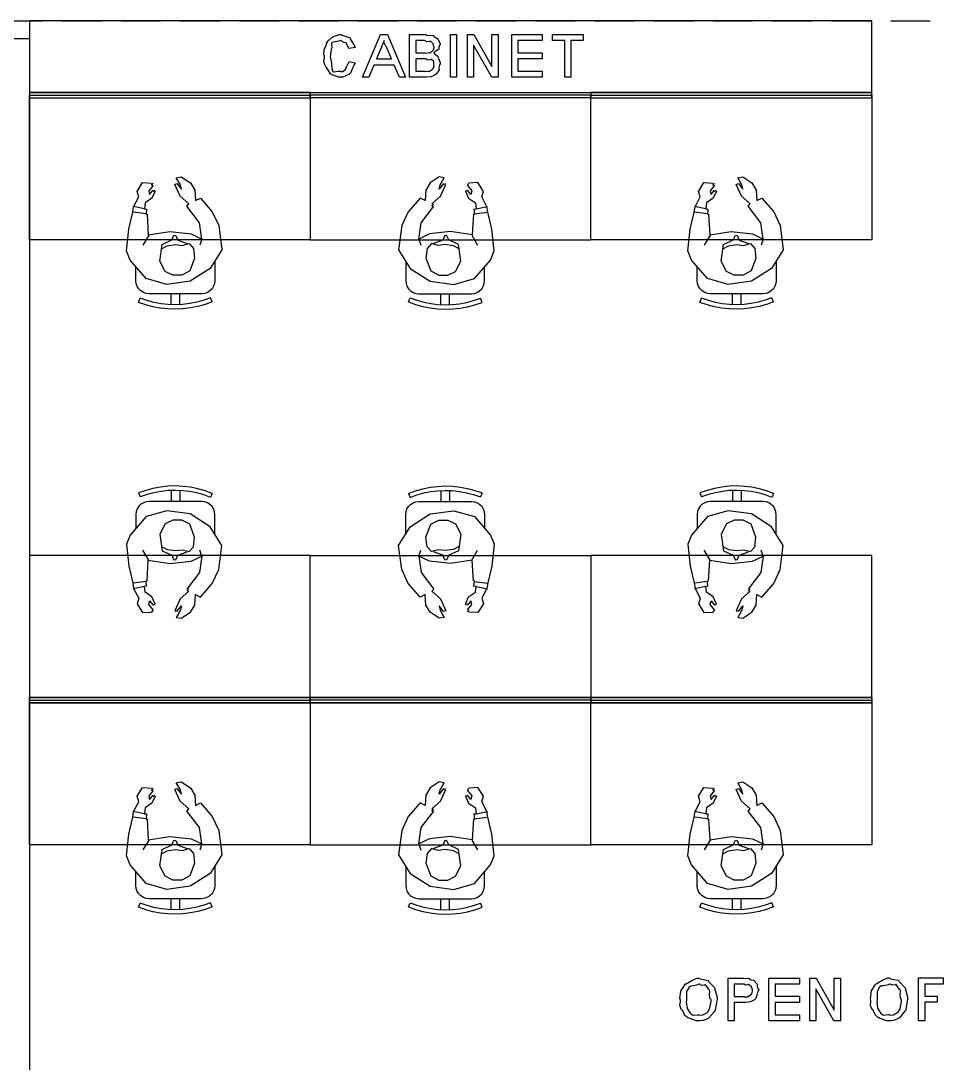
# Model space of a CAD drawing. Extents: x 0 to 23.4, y 0 to 16.5.
# Drawn here: x 9.186 to 10.566, y 7.604 to 9.164 of the extents above; entities that cross this region are included whole.
import ezdxf

# ---------------------------------------------------------------- set-up
doc = ezdxf.new("R2010")
doc.units = 0
doc.layers.get('0').update_dxf_attribs({"linetype": 'CONTINUOUS'})

msp = doc.modelspace()

# ---------------------------------------------------------------- linework, layer by layer
at = {"color": 0}
for points in [[(8.20111, 9.16379), (9.19889, 9.16379)], [(9.15864, 9.16379), (9.21767, 9.16379)], [(9.19889, 9.16379), (9.19889, 6.22857)], [(9.24718, 9.16379), (9.30626, 9.16379)], [(9.33578, 9.16379), (9.39481, 9.16379)], [(9.42437, 9.16379), (9.4834, 9.16379)], [(9.51292, 9.16379), (9.572, 9.16379)], [(9.60151, 9.16379), (9.66054, 9.16379)], [(9.69011, 9.16379), (9.74914, 9.16379)], [(9.77865, 9.16379), (9.83772, 9.16379)], [(9.86724, 9.16379), (9.92626, 9.16379)], [(9.95583, 9.16379), (10.0149, 9.16379)], [(10.0444, 9.16379), (10.1035, 9.16379)], [(10.133, 9.16379), (10.192, 9.16379)], [(10.2216, 9.16379), (10.2806, 9.16379)], [(10.3101, 9.16379), (10.3692, 9.16379)], [(10.3987, 9.16379), (10.4577, 9.16379)], [(10.4873, 9.16379), (10.5463, 9.16379)], [(8.20111, 9.13758), (9.19889, 9.13758)], [(9.19889, 8.8361), (9.19889, 9.05263)], [(9.19889, 9.05263), (9.61882, 9.05263)], [(9.61882, 9.05263), (9.61882, 8.8361)], [(9.61882, 9.04867), (9.61882, 9.05263)], [(10.0387, 9.05263), (9.61882, 9.05263)], [(9.61882, 9.05263), (9.61882, 8.8361)], [(9.61882, 9.04867), (9.61882, 9.05263)], [(10.0387, 8.8361), (10.0387, 9.05263)], [(10.0387, 8.8361), (10.0387, 9.05263)], [(10.0387, 9.05263), (10.4587, 9.05263)], [(10.4587, 9.05263), (10.4587, 8.8361)], [(10.4587, 9.04867), (10.4587, 9.05263)], [(9.41835, 8.92899), (9.42583, 8.93018)], [(9.42453, 8.91818), (9.41835, 8.92899)], [(9.42583, 8.93018), (9.43961, 8.92122)], [(9.81179, 8.93018), (9.79796, 8.92122)], [(9.81922, 8.92899), (9.81179, 8.93018)], [(9.81304, 8.91818), (9.81922, 8.92899)], [(10.2582, 8.92899), (10.2657, 8.93018)], [(10.2644, 8.91818), (10.2582, 8.92899)], [(10.2657, 8.93018), (10.2795, 8.92122)], [(9.35986, 8.90858), (9.368, 8.9216)], [(9.36236, 8.90013), (9.35986, 8.90858)], [(9.368, 8.9216), (9.3814, 8.92101)], [(9.38385, 8.91732), (9.37717, 8.9094)], [(9.37717, 8.9094), (9.37847, 8.90386)], [(9.37847, 8.90386), (9.38385, 8.91043)], [(9.3814, 8.91732), (9.38385, 8.92101)], [(9.38683, 8.90896), (9.38189, 8.89828)], [(9.38385, 8.90896), (9.38683, 8.91043)], [(9.4159, 8.91883), (9.41932, 8.92019)], [(9.42426, 8.90115), (9.4159, 8.91883)], [(9.41932, 8.92019), (9.42606, 8.91163)], [(9.42606, 8.91163), (9.42453, 8.91818)], [(9.43961, 8.92122), (9.44601, 8.91043)], [(9.44601, 8.91043), (9.44694, 8.89469)], [(9.79161, 8.91043), (9.79064, 8.89469)], [(9.79796, 8.92122), (9.79161, 8.91043)], [(9.81825, 8.92019), (9.81153, 8.91163)], [(9.81153, 8.91163), (9.81304, 8.91818)], [(9.81337, 8.90115), (9.82167, 8.91883)], [(9.81825, 8.91883), (9.82167, 8.92019)], [(9.85075, 8.90896), (9.85374, 8.91043)], [(9.85075, 8.90896), (9.85568, 8.89828)], [(9.85374, 8.91732), (9.85618, 8.92101)], [(9.85374, 8.91732), (9.8604, 8.9094)], [(9.8591, 8.90386), (9.85374, 8.91043)], [(9.86957, 8.9216), (9.85618, 8.92101)], [(9.8604, 8.9094), (9.8591, 8.90386)], [(9.87771, 8.90858), (9.86957, 8.9216)], [(9.87528, 8.90013), (9.87771, 8.90858)], [(10.1997, 8.90858), (10.2078, 8.9216)], [(10.2022, 8.90013), (10.1997, 8.90858)], [(10.2078, 8.9216), (10.2212, 8.92101)], [(10.2237, 8.91732), (10.2171, 8.9094)], [(10.2171, 8.9094), (10.2183, 8.90386)], [(10.2183, 8.90386), (10.2237, 8.91043)], [(10.2212, 8.91732), (10.2237, 8.92101)], [(10.2267, 8.90896), (10.2217, 8.89828)], [(10.2237, 8.90896), (10.2267, 8.91043)], [(10.2558, 8.91883), (10.2592, 8.92019)], [(10.2641, 8.90115), (10.2558, 8.91883)], [(10.2592, 8.92019), (10.2659, 8.91163)], [(10.2659, 8.91163), (10.2644, 8.91818)], [(10.2795, 8.92122), (10.2859, 8.91043)], [(10.2859, 8.91043), (10.2868, 8.89469)], [(9.35454, 8.88558), (9.36236, 8.90013)], [(9.38189, 8.89828), (9.37185, 8.89117)], [(9.43696, 8.88976), (9.42426, 8.90115)], [(9.44694, 8.89469), (9.45458, 8.8986)], [(9.45458, 8.8986), (9.47222, 8.8781)], [(9.78304, 8.8986), (9.76535, 8.8781)], [(9.79064, 8.89469), (9.78304, 8.8986)], [(9.80063, 8.88976), (9.81337, 8.90115)], [(9.85568, 8.89828), (9.86578, 8.89117)], [(9.88303, 8.88558), (9.87528, 8.90013)], [(10.1944, 8.88558), (10.2022, 8.90013)], [(10.2217, 8.89828), (10.2117, 8.89117)], [(10.2768, 8.88976), (10.2641, 8.90115)], [(10.2868, 8.89469), (10.2944, 8.8986)], [(10.2944, 8.8986), (10.3121, 8.8781)], [(9.34739, 8.85211), (9.35325, 8.87733)], [(9.35325, 8.87733), (9.35454, 8.88558)], [(9.37343, 8.87511), (9.35379, 8.87744)], [(9.37067, 8.88243), (9.35389, 8.88596)], [(9.37185, 8.89117), (9.37067, 8.88243)], [(9.37067, 8.88211), (9.37392, 8.88243)], [(9.37392, 8.88211), (9.37304, 8.87446)], [(9.43403, 8.88639), (9.43696, 8.88976)], [(9.45301, 8.8616), (9.43403, 8.88639)], [(9.47222, 8.8781), (9.48193, 8.85726)], [(9.76535, 8.8781), (9.75569, 8.85726)], [(9.78456, 8.8616), (9.8036, 8.88639)], [(9.80063, 8.88639), (9.8036, 8.88976)], [(9.86367, 8.88211), (9.86692, 8.88243)], [(9.86367, 8.88211), (9.86453, 8.87446)], [(9.86415, 8.87511), (9.88385, 8.87744)], [(9.86578, 8.89117), (9.86692, 8.88243)], [(9.86692, 8.88243), (9.88368, 8.88596)], [(9.88433, 8.87733), (9.88303, 8.88558)], [(9.89019, 8.85211), (9.88433, 8.87733)], [(10.1872, 8.85211), (10.1931, 8.87733)], [(10.1931, 8.87733), (10.1944, 8.88558)], [(10.2133, 8.87511), (10.1936, 8.87744)], [(10.2105, 8.88243), (10.1938, 8.88596)], [(10.2117, 8.89117), (10.2105, 8.88243)], [(10.2105, 8.88211), (10.2138, 8.88243)], [(10.2138, 8.88211), (10.2129, 8.87446)], [(10.2739, 8.88639), (10.2768, 8.88976)], [(10.2929, 8.8616), (10.2739, 8.88639)], [(10.3121, 8.8781), (10.3218, 8.85726)], [(9.37304, 8.87429), (9.37468, 8.87446)], [(9.37468, 8.87429), (9.37646, 8.84343)], [(9.4566, 8.83718), (9.45301, 8.8616)], [(9.78097, 8.83718), (9.78456, 8.8616)], [(9.8629, 8.87429), (9.86111, 8.84343)], [(9.8629, 8.87429), (9.86453, 8.87446)], [(10.2129, 8.87429), (10.2145, 8.87446)], [(10.2145, 8.87429), (10.2163, 8.84343)], [(10.2964, 8.83718), (10.2929, 8.8616)], [(9.34381, 8.81944), (9.34739, 8.85211)], [(9.37646, 8.84343), (9.40886, 8.84825)], [(9.40886, 8.84825), (9.44037, 8.84489)], [(9.48193, 8.85726), (9.4866, 8.82107)], [(9.75569, 8.85726), (9.75097, 8.82107)], [(9.82878, 8.84825), (9.79719, 8.84489)], [(9.86111, 8.84343), (9.82878, 8.84825)], [(9.89382, 8.81944), (9.89019, 8.85211)], [(10.1837, 8.81944), (10.1872, 8.85211)], [(10.2163, 8.84343), (10.2487, 8.84825)], [(10.2487, 8.84825), (10.2803, 8.84489)], [(10.3218, 8.85726), (10.3265, 8.82107)], [(9.61882, 8.8361), (9.19889, 8.8361)], [(9.37711, 8.84304), (9.36838, 8.82818)], [(9.39703, 8.82915), (9.41168, 8.83594)], [(9.41168, 8.83594), (9.41487, 8.84293)], [(9.41487, 8.84256), (9.41775, 8.84293)], [(9.41775, 8.84256), (9.42042, 8.83556)], [(9.42042, 8.83556), (9.43463, 8.83046)], [(9.42725, 8.82764), (9.43767, 8.83029)], [(9.43767, 8.83029), (9.44412, 8.82308)], [(9.44037, 8.84489), (9.4566, 8.83718)], [(9.4566, 8.83718), (9.45344, 8.82796)], [(9.61882, 8.8361), (10.0387, 8.8361)], [(9.79719, 8.84489), (9.78097, 8.83718)], [(9.78097, 8.83718), (9.78412, 8.82796)], [(9.79992, 8.83029), (9.79346, 8.82308)], [(9.81033, 8.82764), (9.79992, 8.83029)], [(9.81717, 8.83556), (9.80296, 8.83046)], [(9.81988, 8.84256), (9.81717, 8.83556)], [(9.81988, 8.84256), (9.82269, 8.84293)], [(9.8259, 8.83594), (9.82269, 8.84293)], [(9.84056, 8.82915), (9.8259, 8.83594)], [(9.86046, 8.84304), (9.86919, 8.82818)], [(10.4587, 8.8361), (10.0387, 8.8361)], [(10.217, 8.84304), (10.2082, 8.82818)], [(10.2369, 8.82915), (10.2515, 8.83594)], [(10.2515, 8.83594), (10.2547, 8.84293)], [(10.2547, 8.84256), (10.2576, 8.84293)], [(10.2576, 8.84256), (10.2602, 8.83556)], [(10.2602, 8.83556), (10.2745, 8.83046)], [(10.2671, 8.82764), (10.2775, 8.83029)], [(10.2775, 8.83029), (10.284, 8.82308)], [(10.2803, 8.84489), (10.2964, 8.83718)], [(10.2964, 8.83718), (10.2933, 8.82796)], [(9.34907, 8.80578), (9.34381, 8.81944)], [(9.39344, 8.80431), (9.39703, 8.82915)], [(9.39708, 8.82319), (9.40468, 8.82721)], [(9.40468, 8.82721), (9.41699, 8.82894)], [(9.41699, 8.82894), (9.42725, 8.82764)], [(9.44412, 8.82308), (9.44575, 8.80854)], [(9.4866, 8.82107), (9.46918, 8.79312)], [(9.75097, 8.82107), (9.76839, 8.79312)], [(9.79346, 8.82308), (9.79189, 8.80854)], [(9.82058, 8.82894), (9.81033, 8.82764)], [(9.8329, 8.82721), (9.82058, 8.82894)], [(9.8405, 8.82319), (9.8329, 8.82721)], [(9.84412, 8.80431), (9.84056, 8.82915)], [(9.88851, 8.80578), (9.89382, 8.81944)], [(10.1889, 8.80578), (10.1837, 8.81944)], [(10.2333, 8.80431), (10.2369, 8.82915)], [(10.237, 8.82319), (10.2445, 8.82721)], [(10.2445, 8.82721), (10.2568, 8.82894)], [(10.2568, 8.82894), (10.2671, 8.82764)], [(10.284, 8.82308), (10.2856, 8.80854)], [(10.3265, 8.82107), (10.309, 8.79312)], [(9.37304, 8.77789), (9.34907, 8.80578)], [(9.40181, 8.78879), (9.39344, 8.80431)], [(9.44575, 8.80854), (9.43853, 8.78939)], [(9.47601, 8.8041), (9.47607, 8.77507)], [(9.76156, 8.8041), (9.7615, 8.77507)], [(9.79189, 8.80854), (9.79904, 8.78939)], [(9.83583, 8.78879), (9.84412, 8.80431)], [(9.86458, 8.77789), (9.88851, 8.80578)], [(10.2129, 8.77789), (10.1889, 8.80578)], [(10.2416, 8.78879), (10.2333, 8.80431)], [(10.2856, 8.80854), (10.2784, 8.78939)], [(10.3159, 8.8041), (10.3159, 8.77507)], [(9.35796, 8.77485), (9.35792, 8.79546)], [(9.41319, 8.78315), (9.40181, 8.78879)], [(9.43853, 8.78939), (9.42665, 8.78315)], [(9.46918, 8.79312), (9.43924, 8.77403)], [(9.76839, 8.79312), (9.79833, 8.77403)], [(9.79904, 8.78939), (9.81093, 8.78315)], [(9.82437, 8.78315), (9.83583, 8.78879)], [(9.87961, 8.77485), (9.87967, 8.79546)], [(10.1978, 8.77485), (10.1977, 8.79546)], [(10.253, 8.78315), (10.2416, 8.78879)], [(10.2784, 8.78939), (10.2665, 8.78315)], [(10.309, 8.79312), (10.2791, 8.77403)], [(9.37771, 8.75521), (9.37332, 8.75569), (9.36914, 8.75711), (9.3654, 8.7595), (9.36231, 8.76258), (9.35992, 8.76633), (9.35846, 8.77046), (9.35796, 8.77485)], [(9.40424, 8.76915), (9.37304, 8.77789)], [(9.43924, 8.77403), (9.40424, 8.76915)], [(9.42665, 8.78315), (9.41319, 8.78315)], [(9.47607, 8.77507), (9.47558, 8.77072), (9.47413, 8.76654), (9.47179, 8.76281), (9.46869, 8.75965), (9.46496, 8.75732), (9.46083, 8.75586), (9.45643, 8.75538)], [(9.7615, 8.77507), (9.76199, 8.77072), (9.76346, 8.76654), (9.76579, 8.76281), (9.76888, 8.75965), (9.77263, 8.75732), (9.77681, 8.75586), (9.78114, 8.75538)], [(9.79833, 8.77403), (9.83333, 8.76915)], [(9.81093, 8.78315), (9.82437, 8.78315)], [(9.83333, 8.76915), (9.86458, 8.77789)], [(9.85986, 8.75521), (9.86426, 8.75569), (9.86843, 8.75711), (9.87218, 8.7595), (9.87528, 8.76258), (9.87765, 8.76633), (9.87913, 8.77046), (9.87961, 8.77485)], [(10.2176, 8.75521), (10.2132, 8.75569), (10.209, 8.75711), (10.2052, 8.7595), (10.2022, 8.76258), (10.1998, 8.76633), (10.1983, 8.77046), (10.1978, 8.77485)], [(10.2441, 8.76915), (10.2129, 8.77789)], [(10.2791, 8.77403), (10.2441, 8.76915)], [(10.2665, 8.78315), (10.253, 8.78315)], [(10.3159, 8.77507), (10.3154, 8.77072), (10.314, 8.76654), (10.3116, 8.76281), (10.3085, 8.75965), (10.3048, 8.75732), (10.3007, 8.75586), (10.2963, 8.75538)], [(9.45643, 8.75538), (9.37771, 8.75521)], [(9.41049, 8.73876), (9.41043, 8.75526)], [(9.42361, 8.73876), (9.42356, 8.75532)], [(9.78114, 8.75538), (9.85986, 8.75521)], [(9.81396, 8.73876), (9.81401, 8.75532)], [(9.8271, 8.73876), (9.82715, 8.75526)], [(10.2963, 8.75538), (10.2176, 8.75521)], [(10.2503, 8.73876), (10.2503, 8.75526)], [(10.2635, 8.73876), (10.2634, 8.75532)], [(9.36187, 8.74246), (9.36436, 8.74854)], [(9.47206, 8.74322), (9.46149, 8.73931), (9.45057, 8.73628), (9.43951, 8.73406), (9.42833, 8.73269), (9.41704, 8.73221), (9.40576, 8.73253), (9.39453, 8.73378), (9.38346, 8.73583), (9.37256, 8.73872), (9.36187, 8.74246)], [(9.46957, 8.74929), (9.45947, 8.74561), (9.44906, 8.74268), (9.43853, 8.74056), (9.42779, 8.73926), (9.41704, 8.73876), (9.40625, 8.7391), (9.39556, 8.74024), (9.38493, 8.74219), (9.37451, 8.74496), (9.36436, 8.74854)], [(9.47206, 8.74322), (9.46957, 8.74929)], [(9.76551, 8.74322), (9.76801, 8.74929)], [(9.76551, 8.74322), (9.7761, 8.73931), (9.787, 8.73628), (9.79807, 8.73406), (9.80925, 8.73269), (9.82053, 8.73221), (9.83182, 8.73253), (9.84304, 8.73378), (9.85411, 8.73583), (9.86501, 8.73872), (9.87571, 8.74246)], [(9.76801, 8.74929), (9.7781, 8.74561), (9.78851, 8.74268), (9.7991, 8.74056), (9.80979, 8.73926), (9.82053, 8.73876), (9.83132, 8.7391), (9.84201, 8.74024), (9.85265, 8.74219), (9.86307, 8.74496), (9.87321, 8.74854)], [(9.87571, 8.74246), (9.87321, 8.74854)], [(10.2018, 8.74246), (10.2042, 8.74854)], [(10.3119, 8.74322), (10.3013, 8.73931), (10.2905, 8.73628), (10.2794, 8.73406), (10.2682, 8.73269), (10.2569, 8.73221), (10.2456, 8.73253), (10.2344, 8.73378), (10.2233, 8.73583), (10.2124, 8.73872), (10.2018, 8.74246)], [(10.3095, 8.74929), (10.2993, 8.74561), (10.289, 8.74268), (10.2784, 8.74056), (10.2677, 8.73926), (10.2569, 8.73876), (10.2461, 8.7391), (10.2354, 8.74024), (10.2248, 8.74219), (10.2144, 8.74496), (10.2042, 8.74854)], [(10.3119, 8.74322), (10.3095, 8.74929)], [(9.47206, 8.45654), (9.46149, 8.46039), (9.45057, 8.46343), (9.43951, 8.46565), (9.42833, 8.46701), (9.41704, 8.46756), (9.40576, 8.46718), (9.39453, 8.46599), (9.38346, 8.46392), (9.37256, 8.46104), (9.36187, 8.45731)], [(9.36187, 8.45731), (9.36436, 8.45122)], [(9.46957, 8.45047), (9.45947, 8.45415), (9.44906, 8.45708), (9.43853, 8.45921), (9.42779, 8.4605), (9.41704, 8.46099), (9.40625, 8.46067), (9.39556, 8.45947), (9.38493, 8.45751), (9.37451, 8.45475), (9.36436, 8.45122)], [(9.41049, 8.46099), (9.41043, 8.4445)], [(9.42361, 8.46094), (9.42356, 8.44444)], [(9.47206, 8.45654), (9.46957, 8.45047)], [(9.76551, 8.45654), (9.7761, 8.46039), (9.787, 8.46343), (9.79807, 8.46565), (9.80925, 8.46701), (9.82053, 8.46756), (9.83182, 8.46718), (9.84304, 8.46599), (9.85411, 8.46392), (9.86501, 8.46104), (9.87571, 8.45731)], [(9.76551, 8.45654), (9.76801, 8.45047)], [(9.76801, 8.45047), (9.7781, 8.45415), (9.78851, 8.45708), (9.7991, 8.45921), (9.80979, 8.4605), (9.82053, 8.46099), (9.83132, 8.46067), (9.84201, 8.45947), (9.85265, 8.45751), (9.86307, 8.45475), (9.87321, 8.45122)], [(9.81396, 8.46094), (9.81401, 8.44444)], [(9.8271, 8.46099), (9.82715, 8.4445)], [(9.87571, 8.45731), (9.87321, 8.45122)], [(10.3119, 8.45654), (10.3013, 8.46039), (10.2905, 8.46343), (10.2794, 8.46565), (10.2682, 8.46701), (10.2569, 8.46756), (10.2456, 8.46718), (10.2344, 8.46599), (10.2233, 8.46392), (10.2124, 8.46104), (10.2018, 8.45731)], [(10.2018, 8.45731), (10.2042, 8.45122)], [(10.3095, 8.45047), (10.2993, 8.45415), (10.289, 8.45708), (10.2784, 8.45921), (10.2677, 8.4605), (10.2569, 8.46099), (10.2461, 8.46067), (10.2354, 8.45947), (10.2248, 8.45751), (10.2144, 8.45475), (10.2042, 8.45122)], [(10.2503, 8.46099), (10.2503, 8.4445)], [(10.2635, 8.46094), (10.2634, 8.44444)], [(10.3119, 8.45654), (10.3095, 8.45047)], [(9.37771, 8.44456), (9.37332, 8.44407), (9.36914, 8.4426), (9.3654, 8.44026), (9.36231, 8.43718), (9.35992, 8.43343), (9.35846, 8.42925), (9.35796, 8.42492)], [(9.45643, 8.44439), (9.37771, 8.44456)], [(9.47607, 8.42464), (9.47558, 8.42904), (9.47413, 8.43321), (9.47179, 8.43696), (9.46869, 8.44006), (9.46496, 8.44243), (9.46083, 8.4439), (9.45643, 8.44439)], [(9.7615, 8.42464), (9.76199, 8.42904), (9.76346, 8.43321), (9.76579, 8.43696), (9.76888, 8.44006), (9.77263, 8.44243), (9.77681, 8.4439), (9.78114, 8.44439)], [(9.78114, 8.44439), (9.85986, 8.44456)], [(9.85986, 8.44456), (9.86426, 8.44407), (9.86843, 8.4426), (9.87218, 8.44026), (9.87528, 8.43718), (9.87765, 8.43343), (9.87913, 8.42925), (9.87961, 8.42492)], [(10.2176, 8.44456), (10.2132, 8.44407), (10.209, 8.4426), (10.2052, 8.44026), (10.2022, 8.43718), (10.1998, 8.43343), (10.1983, 8.42925), (10.1978, 8.42492)], [(10.2963, 8.44439), (10.2176, 8.44456)], [(10.3159, 8.42464), (10.3154, 8.42904), (10.314, 8.43321), (10.3116, 8.43696), (10.3085, 8.44006), (10.3048, 8.44243), (10.3007, 8.4439), (10.2963, 8.44439)], [(9.35796, 8.42492), (9.35792, 8.40429)], [(9.40424, 8.43056), (9.37304, 8.42188)], [(9.43924, 8.42567), (9.40424, 8.43056)], [(9.46918, 8.40662), (9.43924, 8.42567)], [(9.47601, 8.39567), (9.47607, 8.42464)], [(9.76156, 8.39567), (9.7615, 8.42464)], [(9.76839, 8.40662), (9.79833, 8.42567)], [(9.79833, 8.42567), (9.83333, 8.43056)], [(9.83333, 8.43056), (9.86458, 8.42188)], [(9.87961, 8.42492), (9.87967, 8.40429)], [(10.1978, 8.42492), (10.1977, 8.40429)], [(10.2441, 8.43056), (10.2129, 8.42188)], [(10.2791, 8.42567), (10.2441, 8.43056)], [(10.309, 8.40662), (10.2791, 8.42567)], [(10.3159, 8.39567), (10.3159, 8.42464)], [(9.37304, 8.42188), (9.34907, 8.39393)], [(9.40181, 8.41092), (9.39344, 8.39546)], [(9.41319, 8.41661), (9.40181, 8.41092)], [(9.42665, 8.41656), (9.41319, 8.41661)], [(9.43853, 8.41032), (9.42665, 8.41656)], [(9.44575, 8.39117), (9.43853, 8.41032)], [(9.79189, 8.39117), (9.79904, 8.41032)], [(9.79904, 8.41032), (9.81093, 8.41656)], [(9.81093, 8.41656), (9.82437, 8.41661)], [(9.82437, 8.41661), (9.83583, 8.41092)], [(9.83583, 8.41092), (9.84412, 8.39546)], [(9.86458, 8.42188), (9.88851, 8.39393)], [(10.2129, 8.42188), (10.1889, 8.39393)], [(10.2416, 8.41092), (10.2333, 8.39546)], [(10.253, 8.41661), (10.2416, 8.41092)], [(10.2665, 8.41656), (10.253, 8.41661)], [(10.2784, 8.41032), (10.2665, 8.41656)], [(10.2856, 8.39117), (10.2784, 8.41032)], [(9.34907, 8.39393), (9.34381, 8.38032)], [(9.39344, 8.39546), (9.39703, 8.37061)], [(9.4866, 8.37869), (9.46918, 8.40662)], [(9.75097, 8.37869), (9.76839, 8.40662)], [(9.84412, 8.39546), (9.84056, 8.37061)], [(9.88851, 8.39393), (9.89382, 8.38032)], [(10.1889, 8.39393), (10.1837, 8.38032)], [(10.2333, 8.39546), (10.2369, 8.37061)], [(10.3265, 8.37869), (10.309, 8.40662)], [(9.34381, 8.38032), (9.34739, 8.34765)], [(9.44412, 8.37663), (9.44575, 8.39117)], [(9.48193, 8.3425), (9.4866, 8.37869)], [(9.75569, 8.3425), (9.75097, 8.37869)], [(9.79346, 8.37663), (9.79189, 8.39117)], [(9.89382, 8.38032), (9.89019, 8.34765)], [(10.1837, 8.38032), (10.1872, 8.34765)], [(10.284, 8.37663), (10.2856, 8.39117)], [(10.3218, 8.3425), (10.3265, 8.37869)], [(9.61882, 8.36367), (9.19889, 8.36367)], [(9.19889, 8.36367), (9.19889, 8.14714)], [(9.37711, 8.35672), (9.36838, 8.37153)], [(9.39703, 8.37061), (9.41168, 8.36382)], [(9.39708, 8.37657), (9.40468, 8.37256)], [(9.40468, 8.37256), (9.41699, 8.37082)], [(9.41168, 8.36382), (9.41487, 8.35678)], [(9.41699, 8.37082), (9.42725, 8.37213)], [(9.41775, 8.35715), (9.42042, 8.36415)], [(9.42042, 8.36415), (9.43463, 8.36925)], [(9.42725, 8.37213), (9.43767, 8.36947)], [(9.43767, 8.36947), (9.44412, 8.37663)], [(9.44037, 8.35482), (9.4566, 8.36253)], [(9.4566, 8.36253), (9.45301, 8.33811)], [(9.4566, 8.36253), (9.45344, 8.37175)], [(9.61882, 8.14714), (9.61882, 8.36367)], [(9.61882, 8.36367), (10.0387, 8.36367)], [(9.61882, 8.14714), (9.61882, 8.36367)], [(9.78097, 8.36253), (9.78412, 8.37175)], [(9.78097, 8.36253), (9.78456, 8.33811)], [(9.79719, 8.35482), (9.78097, 8.36253)], [(9.79992, 8.36947), (9.79346, 8.37663)], [(9.81033, 8.37213), (9.79992, 8.36947)], [(9.81717, 8.36415), (9.80296, 8.36925)], [(9.82058, 8.37082), (9.81033, 8.37213)], [(9.81988, 8.35715), (9.81717, 8.36415)], [(9.8329, 8.37256), (9.82058, 8.37082)], [(9.8259, 8.36382), (9.82269, 8.35678)], [(9.84056, 8.37061), (9.8259, 8.36382)], [(9.8405, 8.37657), (9.8329, 8.37256)], [(9.86046, 8.35672), (9.86919, 8.37153)], [(10.0387, 8.36367), (10.0387, 8.14714)], [(10.4587, 8.36367), (10.0387, 8.36367)], [(10.0387, 8.36367), (10.0387, 8.14714)], [(10.217, 8.35672), (10.2082, 8.37153)], [(10.2369, 8.37061), (10.2515, 8.36382)], [(10.237, 8.37657), (10.2445, 8.37256)], [(10.2445, 8.37256), (10.2568, 8.37082)], [(10.2515, 8.36382), (10.2547, 8.35678)], [(10.2568, 8.37082), (10.2671, 8.37213)], [(10.2576, 8.35715), (10.2602, 8.36415)], [(10.2602, 8.36415), (10.2745, 8.36925)], [(10.2671, 8.37213), (10.2775, 8.36947)], [(10.2775, 8.36947), (10.284, 8.37663)], [(10.2803, 8.35482), (10.2964, 8.36253)], [(10.2964, 8.36253), (10.2929, 8.33811)], [(10.2964, 8.36253), (10.2933, 8.37175)], [(10.4587, 8.14714), (10.4587, 8.36367)], [(9.34739, 8.34765), (9.35325, 8.32243)], [(9.37468, 8.32542), (9.37646, 8.35633)], [(9.37646, 8.35633), (9.40886, 8.35151)], [(9.40886, 8.35151), (9.44037, 8.35482)], [(9.41775, 8.35715), (9.41487, 8.35678)], [(9.82878, 8.35151), (9.79719, 8.35482)], [(9.82269, 8.35715), (9.81988, 8.35678)], [(9.86111, 8.35633), (9.82878, 8.35151)], [(9.8629, 8.32542), (9.86111, 8.35633)], [(9.89019, 8.34765), (9.88433, 8.32243)], [(10.1872, 8.34765), (10.1931, 8.32243)], [(10.2145, 8.32542), (10.2163, 8.35633)], [(10.2163, 8.35633), (10.2487, 8.35151)], [(10.2487, 8.35151), (10.2803, 8.35482)], [(10.2576, 8.35715), (10.2547, 8.35678)], [(9.45301, 8.33811), (9.43403, 8.31332)], [(9.47222, 8.32167), (9.48193, 8.3425)], [(9.76535, 8.32167), (9.75569, 8.3425)], [(9.78456, 8.33811), (9.8036, 8.31332)], [(10.2929, 8.33811), (10.2739, 8.31332)], [(10.3121, 8.32167), (10.3218, 8.3425)], [(9.35325, 8.32243), (9.35454, 8.31413)], [(9.37343, 8.32465), (9.35379, 8.32226)], [(9.37067, 8.31733), (9.35389, 8.31375)], [(9.37392, 8.31765), (9.37067, 8.31733)], [(9.37185, 8.30854), (9.37067, 8.31733)], [(9.37468, 8.32542), (9.37304, 8.32525)], [(9.37392, 8.31765), (9.37304, 8.32525)], [(9.45458, 8.30117), (9.47222, 8.32167)], [(9.78304, 8.30117), (9.76535, 8.32167)], [(9.86453, 8.32542), (9.8629, 8.32525)], [(9.86367, 8.31765), (9.86453, 8.32525)], [(9.86692, 8.31765), (9.86367, 8.31733)], [(9.86415, 8.32465), (9.88385, 8.32226)], [(9.86572, 8.30854), (9.86692, 8.31733)], [(9.86692, 8.31733), (9.88368, 8.31375)], [(9.88433, 8.32243), (9.88303, 8.31413)], [(10.1931, 8.32243), (10.1944, 8.31413)], [(10.2133, 8.32465), (10.1936, 8.32226)], [(10.2105, 8.31733), (10.1938, 8.31375)], [(10.2138, 8.31765), (10.2105, 8.31733)], [(10.2117, 8.30854), (10.2105, 8.31733)], [(10.2145, 8.32542), (10.2129, 8.32525)], [(10.2138, 8.31765), (10.2129, 8.32525)], [(10.2944, 8.30117), (10.3121, 8.32167)], [(9.35454, 8.31413), (9.36236, 8.29958)], [(9.38189, 8.30149), (9.37185, 8.30854)], [(9.38683, 8.29075), (9.38189, 8.30149)], [(9.43696, 8.31), (9.42426, 8.29861)], [(9.43696, 8.31332), (9.43403, 8.31)], [(9.44601, 8.28933), (9.44694, 8.30501)], [(9.44694, 8.30501), (9.45458, 8.30117)], [(9.79064, 8.30501), (9.78304, 8.30117)], [(9.79161, 8.28933), (9.79064, 8.30501)], [(9.8036, 8.31332), (9.80063, 8.31)], [(9.80063, 8.31), (9.81337, 8.29861)], [(9.85075, 8.29075), (9.85568, 8.30149)], [(9.85568, 8.30149), (9.86572, 8.30854)], [(9.88303, 8.31413), (9.87528, 8.29958)], [(10.1944, 8.31413), (10.2022, 8.29958)], [(10.2217, 8.30149), (10.2117, 8.30854)], [(10.2267, 8.29075), (10.2217, 8.30149)], [(10.2768, 8.31), (10.2641, 8.29861)], [(10.2768, 8.31332), (10.2739, 8.31)], [(10.2859, 8.28933), (10.2868, 8.30501)], [(10.2868, 8.30501), (10.2944, 8.30117)], [(9.36236, 8.29958), (9.35986, 8.29118)], [(9.35986, 8.29118), (9.368, 8.27815)], [(9.37717, 8.29036), (9.37847, 8.2959)], [(9.38385, 8.28244), (9.37717, 8.29036)], [(9.37847, 8.2959), (9.38385, 8.28933)], [(9.38683, 8.29075), (9.38385, 8.28933)], [(9.42426, 8.29861), (9.4159, 8.28088)], [(9.41932, 8.27957), (9.42606, 8.28814)], [(9.42606, 8.28814), (9.42453, 8.28153)], [(9.43961, 8.27854), (9.44601, 8.28933)], [(9.79796, 8.27854), (9.79161, 8.28933)], [(9.81153, 8.28814), (9.81304, 8.28153)], [(9.81825, 8.27957), (9.81153, 8.28814)], [(9.81337, 8.29861), (9.82167, 8.28088)], [(9.85374, 8.29075), (9.85075, 8.28933)], [(9.8591, 8.2959), (9.85374, 8.28933)], [(9.85374, 8.28244), (9.8604, 8.29036)], [(9.8604, 8.29036), (9.8591, 8.2959)], [(9.87771, 8.29118), (9.86957, 8.27815)], [(9.87528, 8.29958), (9.87771, 8.29118)], [(10.2022, 8.29958), (10.1997, 8.29118)], [(10.1997, 8.29118), (10.2078, 8.27815)], [(10.2171, 8.29036), (10.2183, 8.2959)], [(10.2237, 8.28244), (10.2171, 8.29036)], [(10.2183, 8.2959), (10.2237, 8.28933)], [(10.2267, 8.29075), (10.2237, 8.28933)], [(10.2641, 8.29861), (10.2558, 8.28088)], [(10.2592, 8.27957), (10.2659, 8.28814)], [(10.2659, 8.28814), (10.2644, 8.28153)], [(10.2795, 8.27854), (10.2859, 8.28933)], [(9.368, 8.27815), (9.3814, 8.27875)], [(9.38385, 8.28244), (9.3814, 8.27875)], [(9.41932, 8.28088), (9.4159, 8.27957)], [(9.42453, 8.28153), (9.41835, 8.27078)], [(9.41835, 8.27078), (9.42583, 8.26958)], [(9.42583, 8.26958), (9.43961, 8.27854)], [(9.81179, 8.26958), (9.79796, 8.27854)], [(9.81922, 8.27078), (9.81179, 8.26958)], [(9.81304, 8.28153), (9.81922, 8.27078)], [(9.82167, 8.28088), (9.81825, 8.27957)], [(9.85618, 8.28244), (9.85374, 8.27875)], [(9.86957, 8.27815), (9.85618, 8.27875)], [(10.2078, 8.27815), (10.2212, 8.27875)], [(10.2237, 8.28244), (10.2212, 8.27875)], [(10.2592, 8.28088), (10.2558, 8.27957)], [(10.2644, 8.28153), (10.2582, 8.27078)], [(10.2582, 8.27078), (10.2657, 8.26958)], [(10.2657, 8.26958), (10.2795, 8.27854)], [(9.19889, 8.14714), (9.61882, 8.14714)], [(9.19889, 7.93061), (9.19889, 8.14714)], [(9.19889, 8.14714), (9.61882, 8.14714)], [(9.61882, 8.1511), (9.61882, 8.14714)], [(9.61882, 8.1511), (9.61882, 8.14714)], [(10.0387, 8.14714), (9.61882, 8.14714)], [(9.61882, 8.14714), (9.61882, 7.93061)], [(9.61882, 8.14324), (9.61882, 8.14714)], [(10.0387, 8.14714), (9.61882, 8.14714)], [(9.61882, 8.14714), (9.61882, 7.93061)], [(9.61882, 8.14324), (9.61882, 8.14714)], [(10.0387, 7.93061), (10.0387, 8.14714)], [(10.0387, 8.14714), (10.4587, 8.14714)], [(10.0387, 7.93061), (10.0387, 8.14714)], [(10.0387, 8.14714), (10.4587, 8.14714)], [(10.4587, 8.1511), (10.4587, 8.14714)], [(10.4587, 8.14714), (10.4587, 7.93061)], [(10.4587, 8.14324), (10.4587, 8.14714)], [(9.19889, 8.0746), (9.19889, 6.22732)], [(9.41835, 8.02349), (9.42583, 8.02474)], [(9.42453, 8.01275), (9.41835, 8.02349)], [(9.42583, 8.02474), (9.43961, 8.01574)], [(9.81179, 8.02474), (9.79796, 8.01574)], [(9.81922, 8.02349), (9.81179, 8.02474)], [(9.81304, 8.01275), (9.81922, 8.02349)], [(10.2582, 8.02349), (10.2657, 8.02474)], [(10.2644, 8.01275), (10.2582, 8.02349)], [(10.2657, 8.02474), (10.2795, 8.01574)], [(9.35986, 8.0031), (9.368, 8.01617)], [(9.368, 8.01617), (9.3814, 8.01551)], [(9.38385, 8.01183), (9.37717, 8.00396)], [(9.37717, 8.00396), (9.37847, 7.99837)], [(9.37847, 7.99837), (9.38385, 8.00493)], [(9.3814, 8.01183), (9.38385, 8.01551)], [(9.38683, 8.00353), (9.38189, 7.99278)], [(9.38385, 8.00353), (9.38683, 8.00493)], [(9.4159, 8.0134), (9.41932, 8.01471)], [(9.42426, 7.99567), (9.4159, 8.0134)], [(9.41932, 8.01471), (9.42606, 8.00612)], [(9.42606, 8.00612), (9.42453, 8.01275)], [(9.43961, 8.01574), (9.44601, 8.00493)], [(9.44601, 8.00493), (9.44694, 7.98926)], [(9.79161, 8.00493), (9.79064, 7.98926)], [(9.79796, 8.01574), (9.79161, 8.00493)], [(9.81825, 8.01471), (9.81153, 8.00612)], [(9.81153, 8.00612), (9.81304, 8.01275)], [(9.81337, 7.99567), (9.82167, 8.0134)], [(9.81825, 8.0134), (9.82167, 8.01471)], [(9.85075, 8.00353), (9.85374, 8.00493)], [(9.85075, 8.00353), (9.85568, 7.99278)], [(9.85374, 8.01183), (9.85618, 8.01551)], [(9.85374, 8.01183), (9.8604, 8.00396)], [(9.8591, 7.99837), (9.85374, 8.00493)], [(9.86957, 8.01617), (9.85618, 8.01551)], [(9.8604, 8.00396), (9.8591, 7.99837)], [(9.87771, 8.0031), (9.86957, 8.01617)], [(10.1997, 8.0031), (10.2078, 8.01617)], [(10.2078, 8.01617), (10.2212, 8.01551)], [(10.2237, 8.01183), (10.2171, 8.00396)], [(10.2171, 8.00396), (10.2183, 7.99837)], [(10.2183, 7.99837), (10.2237, 8.00493)], [(10.2212, 8.01183), (10.2237, 8.01551)], [(10.2267, 8.00353), (10.2217, 7.99278)], [(10.2237, 8.00353), (10.2267, 8.00493)], [(10.2558, 8.0134), (10.2592, 8.01471)], [(10.2641, 7.99567), (10.2558, 8.0134)], [(10.2592, 8.01471), (10.2659, 8.00612)], [(10.2659, 8.00612), (10.2644, 8.01275)], [(10.2795, 8.01574), (10.2859, 8.00493)], [(10.2859, 8.00493), (10.2868, 7.98926)], [(9.35454, 7.98014), (9.36236, 7.99468)], [(9.36236, 7.99468), (9.35986, 8.0031)], [(9.38189, 7.99278), (9.37185, 7.98574)], [(9.43696, 7.98426), (9.42426, 7.99567)], [(9.44694, 7.98926), (9.45458, 7.99311)], [(9.45458, 7.99311), (9.47222, 7.97265)], [(9.78304, 7.99311), (9.76535, 7.97265)], [(9.79064, 7.98926), (9.78304, 7.99311)], [(9.80063, 7.98426), (9.81337, 7.99567)], [(9.85568, 7.99278), (9.86572, 7.98574)], [(9.87528, 7.99468), (9.87771, 8.0031)], [(9.88303, 7.98014), (9.87528, 7.99468)], [(10.1944, 7.98014), (10.2022, 7.99468)], [(10.2022, 7.99468), (10.1997, 8.0031)], [(10.2217, 7.99278), (10.2117, 7.98574)], [(10.2768, 7.98426), (10.2641, 7.99567)], [(10.2868, 7.98926), (10.2944, 7.99311)], [(10.2944, 7.99311), (10.3121, 7.97265)], [(9.35325, 7.9719), (9.35454, 7.98014)], [(9.37067, 7.97694), (9.35389, 7.98053)], [(9.37185, 7.98574), (9.37067, 7.97694)], [(9.37067, 7.97667), (9.37392, 7.97694)], [(9.37392, 7.97667), (9.37304, 7.96903)], [(9.43403, 7.98096), (9.43696, 7.98426)], [(9.45301, 7.95617), (9.43403, 7.98096)], [(9.47222, 7.97265), (9.48193, 7.95176)], [(9.76535, 7.97265), (9.75569, 7.95176)], [(9.78456, 7.95617), (9.8036, 7.98096)], [(9.80063, 7.98096), (9.8036, 7.98426)], [(9.86367, 7.97667), (9.86692, 7.97694)], [(9.86367, 7.97667), (9.86453, 7.96903)], [(9.86572, 7.98574), (9.86692, 7.97694)], [(9.86692, 7.97694), (9.88368, 7.98053)], [(9.88433, 7.9719), (9.88303, 7.98014)], [(10.1931, 7.9719), (10.1944, 7.98014)], [(10.2105, 7.97694), (10.1938, 7.98053)], [(10.2117, 7.98574), (10.2105, 7.97694)], [(10.2105, 7.97667), (10.2138, 7.97694)], [(10.2138, 7.97667), (10.2129, 7.96903)], [(10.2739, 7.98096), (10.2768, 7.98426)], [(10.2929, 7.95617), (10.2739, 7.98096)], [(10.3121, 7.97265), (10.3218, 7.95176)], [(9.34739, 7.94667), (9.35325, 7.9719)], [(9.37343, 7.96962), (9.35379, 7.972)], [(9.37304, 7.96886), (9.37468, 7.96903)], [(9.37468, 7.96886), (9.37646, 7.93799)], [(9.8629, 7.96886), (9.86111, 7.93799)], [(9.8629, 7.96886), (9.86453, 7.96903)], [(9.86415, 7.96962), (9.88385, 7.972)], [(9.89019, 7.94661), (9.88433, 7.9719)], [(10.1872, 7.94661), (10.1931, 7.9719)], [(10.2133, 7.96962), (10.1936, 7.972)], [(10.2129, 7.96886), (10.2145, 7.96903)], [(10.2145, 7.96886), (10.2163, 7.93799)], [(9.34381, 7.91396), (9.34739, 7.94667)], [(9.37646, 7.93799), (9.40886, 7.94276)], [(9.40886, 7.94276), (9.44037, 7.93946)], [(9.4566, 7.93175), (9.45301, 7.95617)], [(9.48193, 7.95176), (9.4866, 7.91558)], [(9.75569, 7.95176), (9.75097, 7.91558)], [(9.78097, 7.93175), (9.78456, 7.95617)], [(9.82878, 7.94276), (9.79719, 7.93946)], [(9.86111, 7.93799), (9.82878, 7.94276)], [(9.89382, 7.91396), (9.89019, 7.94661)], [(10.1837, 7.91396), (10.1872, 7.94661)], [(10.2163, 7.93799), (10.2487, 7.94276)], [(10.2487, 7.94276), (10.2803, 7.93946)], [(10.2964, 7.93175), (10.2929, 7.95617)], [(10.3218, 7.95176), (10.3265, 7.91558)], [(9.61882, 7.93061), (9.19889, 7.93061)], [(9.37711, 7.93756), (9.36838, 7.92275)], [(9.39703, 7.92367), (9.41168, 7.93044)], [(9.41168, 7.93044), (9.41487, 7.9375)], [(9.41487, 7.93713), (9.41775, 7.9375)], [(9.41775, 7.93713), (9.42042, 7.93012)], [(9.42042, 7.93012), (9.43463, 7.92503)], [(9.44037, 7.93946), (9.4566, 7.93175)], [(9.4566, 7.93175), (9.45344, 7.92253)], [(9.61882, 7.93061), (10.0387, 7.93061)], [(9.79719, 7.93946), (9.78097, 7.93175)], [(9.78097, 7.93175), (9.78412, 7.92253)], [(9.81717, 7.93012), (9.80296, 7.92503)], [(9.81988, 7.93713), (9.81717, 7.93012)], [(9.81988, 7.93713), (9.82269, 7.9375)], [(9.8259, 7.93044), (9.82269, 7.9375)], [(9.84056, 7.92367), (9.8259, 7.93044)], [(9.86046, 7.93756), (9.86919, 7.92275)], [(10.4587, 7.93061), (10.0387, 7.93061)], [(10.217, 7.93756), (10.2082, 7.92275)], [(10.2369, 7.92367), (10.2515, 7.93044)], [(10.2515, 7.93044), (10.2547, 7.9375)], [(10.2547, 7.93713), (10.2576, 7.9375)], [(10.2576, 7.93713), (10.2602, 7.93012)], [(10.2602, 7.93012), (10.2745, 7.92503)], [(10.2803, 7.93946), (10.2964, 7.93175)], [(10.2964, 7.93175), (10.2933, 7.92253)], [(9.34907, 7.90033), (9.34381, 7.91396)], [(9.39344, 7.89882), (9.39703, 7.92367)], [(9.39708, 7.91769), (9.40468, 7.92171)], [(9.40468, 7.92171), (9.41699, 7.92344)], [(9.41699, 7.92344), (9.42725, 7.92215)], [(9.42725, 7.92215), (9.43767, 7.92481)], [(9.43767, 7.92481), (9.44412, 7.91764)], [(9.44412, 7.91764), (9.44575, 7.9031)], [(9.4866, 7.91558), (9.46918, 7.88764)], [(9.75097, 7.91558), (9.76839, 7.88764)], [(9.79346, 7.91764), (9.79189, 7.9031)], [(9.79992, 7.92481), (9.79346, 7.91764)], [(9.81033, 7.92215), (9.79992, 7.92481)], [(9.82058, 7.92344), (9.81033, 7.92215)], [(9.8329, 7.92171), (9.82058, 7.92344)], [(9.8405, 7.91769), (9.8329, 7.92171)], [(9.84412, 7.89882), (9.84056, 7.92367)], [(9.88851, 7.90033), (9.89382, 7.91396)], [(10.1889, 7.90033), (10.1837, 7.91396)], [(10.2333, 7.89882), (10.2369, 7.92367)], [(10.237, 7.91769), (10.2445, 7.92171)], [(10.2445, 7.92171), (10.2568, 7.92344)], [(10.2568, 7.92344), (10.2671, 7.92215)], [(10.2671, 7.92215), (10.2775, 7.92481)], [(10.2775, 7.92481), (10.284, 7.91764)], [(10.284, 7.91764), (10.2856, 7.9031)], [(10.3265, 7.91558), (10.309, 7.88764)], [(9.37304, 7.8724), (9.34907, 7.90033)], [(9.40181, 7.88336), (9.39344, 7.89882)], [(9.44575, 7.9031), (9.43853, 7.88396)], [(9.47601, 7.8986), (9.47607, 7.86962)], [(9.76156, 7.8986), (9.7615, 7.86962)], [(9.79189, 7.9031), (9.79904, 7.88396)], [(9.83583, 7.88336), (9.84412, 7.89882)], [(9.86458, 7.8724), (9.88851, 7.90033)], [(10.2129, 7.8724), (10.1889, 7.90033)], [(10.2416, 7.88336), (10.2333, 7.89882)], [(10.2856, 7.9031), (10.2784, 7.88396)], [(10.3159, 7.8986), (10.3159, 7.86962)], [(9.35796, 7.86936), (9.35792, 7.88997)], [(9.41319, 7.87765), (9.40181, 7.88336)], [(9.43853, 7.88396), (9.42665, 7.87771)], [(9.46918, 7.88764), (9.43924, 7.8686)], [(9.76839, 7.88764), (9.79833, 7.8686)], [(9.79904, 7.88396), (9.81093, 7.87771)], [(9.82437, 7.87765), (9.83583, 7.88336)], [(9.87961, 7.86936), (9.87967, 7.88997)], [(10.1978, 7.86936), (10.1977, 7.88997)], [(10.253, 7.87765), (10.2416, 7.88336)], [(10.2784, 7.88396), (10.2665, 7.87771)], [(10.309, 7.88764), (10.2791, 7.8686)], [(9.37771, 7.84972), (9.37332, 7.85021), (9.36914, 7.85167), (9.3654, 7.854), (9.36231, 7.8571), (9.35992, 7.86083), (9.35846, 7.86501), (9.35796, 7.86936)], [(9.40424, 7.86372), (9.37304, 7.8724)], [(9.43924, 7.8686), (9.40424, 7.86372)], [(9.42665, 7.87771), (9.41319, 7.87765)], [(9.47607, 7.86962), (9.47558, 7.86524), (9.47413, 7.86106), (9.47179, 7.85736), (9.46869, 7.85422), (9.46496, 7.85189), (9.46083, 7.85042), (9.45643, 7.84987)], [(9.7615, 7.86962), (9.76199, 7.86524), (9.76346, 7.86106), (9.76579, 7.85736), (9.76888, 7.85422), (9.77263, 7.85189), (9.77681, 7.85042), (9.78114, 7.84987)], [(9.79833, 7.8686), (9.83333, 7.86372)], [(9.81093, 7.87771), (9.82437, 7.87765)], [(9.83333, 7.86372), (9.86458, 7.8724)], [(9.85986, 7.84972), (9.86426, 7.85021), (9.86843, 7.85167), (9.87218, 7.854), (9.87528, 7.8571), (9.87765, 7.86083), (9.87913, 7.86501), (9.87961, 7.86936)], [(10.2176, 7.84972), (10.2132, 7.85021), (10.209, 7.85167), (10.2052, 7.854), (10.2022, 7.8571), (10.1998, 7.86083), (10.1983, 7.86501), (10.1978, 7.86936)], [(10.2441, 7.86372), (10.2129, 7.8724)], [(10.2791, 7.8686), (10.2441, 7.86372)], [(10.2665, 7.87771), (10.253, 7.87765)], [(10.3159, 7.86962), (10.3154, 7.86524), (10.314, 7.86106), (10.3116, 7.85736), (10.3085, 7.85422), (10.3048, 7.85189), (10.3007, 7.85042), (10.2963, 7.84987)], [(9.45643, 7.84987), (9.37771, 7.84972)], [(9.41049, 7.83328), (9.41043, 7.84983)], [(9.42361, 7.83333), (9.42356, 7.84983)], [(9.78114, 7.84987), (9.85986, 7.84972)], [(9.81396, 7.83333), (9.81401, 7.84983)], [(9.8271, 7.83328), (9.82715, 7.84983)], [(10.2963, 7.84987), (10.2176, 7.84972)], [(10.2503, 7.83328), (10.2503, 7.84983)], [(10.2635, 7.83333), (10.2634, 7.84983)], [(9.36187, 7.83697), (9.36436, 7.84304)], [(9.47206, 7.83772), (9.46149, 7.83388), (9.45057, 7.83083), (9.43951, 7.82861), (9.42833, 7.82726), (9.41704, 7.82671), (9.40576, 7.8271), (9.39453, 7.82829), (9.38346, 7.83035), (9.37256, 7.83328), (9.36187, 7.83697)], [(9.46957, 7.84381), (9.45947, 7.84011), (9.44906, 7.83718), (9.43853, 7.83507), (9.42779, 7.83376), (9.41704, 7.83328), (9.40625, 7.83365), (9.39556, 7.83479), (9.38493, 7.83675), (9.37451, 7.83951), (9.36436, 7.84304)], [(9.47206, 7.83772), (9.46957, 7.84381)], [(9.76551, 7.83772), (9.76801, 7.84381)], [(9.76551, 7.83772), (9.7761, 7.83388), (9.787, 7.83083), (9.79807, 7.82861), (9.80925, 7.82726), (9.82053, 7.82671), (9.83182, 7.8271), (9.84304, 7.82829), (9.85411, 7.83035), (9.86501, 7.83328), (9.87571, 7.83697)], [(9.76801, 7.84381), (9.7781, 7.84011), (9.78851, 7.83718), (9.7991, 7.83507), (9.80979, 7.83376), (9.82053, 7.83328), (9.83132, 7.83365), (9.84201, 7.83479), (9.85265, 7.83675), (9.86307, 7.83951), (9.87321, 7.84304)], [(9.87571, 7.83697), (9.87321, 7.84304)], [(10.2018, 7.83697), (10.2042, 7.84304)], [(10.3119, 7.83772), (10.3013, 7.83388), (10.2905, 7.83083), (10.2794, 7.82861), (10.2682, 7.82726), (10.2569, 7.82671), (10.2456, 7.8271), (10.2344, 7.82829), (10.2233, 7.83035), (10.2124, 7.83328), (10.2018, 7.83697)], [(10.3095, 7.84381), (10.2993, 7.84011), (10.289, 7.83718), (10.2784, 7.83507), (10.2677, 7.83376), (10.2569, 7.83328), (10.2461, 7.83365), (10.2354, 7.83479), (10.2248, 7.83675), (10.2144, 7.83951), (10.2042, 7.84304)], [(10.3119, 7.83772), (10.3095, 7.84381)]]:
    msp.add_lwpolyline(points, dxfattribs=at)
for points in [[(10.4587, 9.05653), (10.4587, 9.16379), (9.19889, 9.16379), (9.19889, 9.05653), (10.4587, 9.05653)], [(9.67671, 9.10292), (9.68582, 9.10097), (9.68435, 9.09858), (9.6811, 9.0906), (9.67893, 9.08567), (9.678, 9.08469), (9.67665, 9.08333), (9.66738, 9.07926), (9.66433, 9.07926), (9.66092, 9.07926), (9.65153, 9.08274), (9.65067, 9.08339), (9.64931, 9.08376), (9.64307, 9.09386), (9.64264, 9.09511), (9.64122, 9.09625), (9.63921, 9.10297), (9.64003, 9.10965), (9.64003, 9.11182), (9.63926, 9.11301), (9.6396, 9.12017), (9.64253, 9.12733), (9.64307, 9.12853), (9.64258, 9.12913), (9.6454, 9.13406), (9.65121, 9.139), (9.65218, 9.1396), (9.6525, 9.13981), (9.66183, 9.14328), (9.66499, 9.14328), (9.66581, 9.14258), (9.67736, 9.13894), (9.67822, 9.13807), (9.67865, 9.13699), (9.68544, 9.12549), (9.68582, 9.12397), (9.67671, 9.12224), (9.67611, 9.12321), (9.67264, 9.13092), (9.67215, 9.13135), (9.67096, 9.13108), (9.66694, 9.13217), (9.66499, 9.13417), (9.66433, 9.13417), (9.66168, 9.13319), (9.6531, 9.13172), (9.6511, 9.13097), (9.6511, 9.13092), (9.65072, 9.12961), (9.65087, 9.12338), (9.65067, 9.12244), (9.6499, 9.12147), (9.64914, 9.11426), (9.64914, 9.11182), (9.64876, 9.11025), (9.65056, 9.10015), (9.65087, 9.09924), (9.65067, 9.09782), (9.65169, 9.09147), (9.65153, 9.09099), (9.65126, 9.0905), (9.65315, 9.08757), (9.66103, 9.08837), (9.66368, 9.08837), (9.66385, 9.088), (9.66749, 9.08817), (9.67133, 9.09147), (9.67193, 9.09207), (9.67193, 9.09207), (9.67318, 9.09506), (9.67649, 9.10172), (9.67671, 9.10292)], [(9.6971, 9.07926), (9.72379, 9.14328), (9.73443, 9.14328), (9.76113, 9.07926), (9.75201, 9.07926), (9.74419, 9.0975), (9.71403, 9.0975), (9.70622, 9.07926), (9.6971, 9.07926)], [(9.76736, 9.07926), (9.76736, 9.14328), (9.79167, 9.14328), (9.79243, 9.14258), (9.80263, 9.14188), (9.80339, 9.14154), (9.80382, 9.14074), (9.81011, 9.13656), (9.81054, 9.1359), (9.81006, 9.13519), (9.81315, 9.13004), (9.81315, 9.12831), (9.81233, 9.12744), (9.81088, 9.12375), (9.81104, 9.12164), (9.81076, 9.12115), (9.80946, 9.12061), (9.80419, 9.11626), (9.80339, 9.11594), (9.80388, 9.1149), (9.81011, 9.11019), (9.81054, 9.10943), (9.81006, 9.10851), (9.81315, 9.10157), (9.81315, 9.09924), (9.81222, 9.09819), (9.81104, 9.09386), (9.81168, 9.09104), (9.81142, 9.09033), (9.81049, 9.08914), (9.80794, 9.08529), (9.80718, 9.08415), (9.80686, 9.08382), (9.80583, 9.08311), (9.80078, 9.08057), (9.80013, 9.08035), (9.79943, 9.08008), (9.79275, 9.07926), (9.79058, 9.07926), (9.76736, 9.07926)], [(9.8285, 9.07926), (9.8285, 9.14328), (9.83763, 9.14328), (9.83763, 9.07926), (9.8285, 9.07926)], [(9.85394, 9.07926), (9.85394, 9.14328), (9.8635, 9.14328), (9.89063, 9.09532), (9.89063, 9.14328), (9.89974, 9.14328), (9.89974, 9.07926), (9.89019, 9.07926), (9.86307, 9.12722), (9.86307, 9.07926), (9.85394, 9.07926)], [(9.92014, 9.07926), (9.92014, 9.14328), (9.96593, 9.14328), (9.96593, 9.13417), (9.92925, 9.13417), (9.92925, 9.11594), (9.96593, 9.11594), (9.96593, 9.10682), (9.92925, 9.10682), (9.92925, 9.08837), (9.96593, 9.08837), (9.96593, 9.07926), (9.92014, 9.07926)], [(9.99972, 9.07926), (9.99972, 9.13417), (9.98128, 9.13417), (9.98128, 9.14328), (10.0271, 9.14328), (10.0271, 9.13417), (10.0088, 9.13417), (10.0088, 9.07926), (9.99972, 9.07926)], [(9.71772, 9.10682), (9.7405, 9.10682), (9.73292, 9.12506), (9.73167, 9.12608), (9.72933, 9.13086), (9.72928, 9.134), (9.72922, 9.13417), (9.72868, 9.13276), (9.72683, 9.12842), (9.72547, 9.1256), (9.7251, 9.12463), (9.71772, 9.10682)], [(9.77647, 9.11594), (9.78993, 9.11594), (9.79047, 9.11524), (9.79731, 9.11649), (9.79775, 9.1166), (9.79775, 9.1166), (9.79889, 9.1166), (9.80203, 9.11931), (9.80231, 9.11962), (9.80231, 9.11962), (9.80328, 9.12044), (9.80404, 9.12375), (9.80404, 9.12483), (9.80365, 9.12506), (9.80274, 9.12972), (9.80251, 9.13004), (9.80219, 9.12983), (9.79861, 9.13319), (9.79818, 9.13331), (9.79715, 9.13271), (9.79297, 9.13243), (9.78987, 9.13417), (9.78885, 9.13417), (9.77647, 9.13417), (9.77647, 9.11594)], [(9.77647, 9.08837), (9.79058, 9.08837), (9.79064, 9.08811), (9.79551, 9.0886), (9.79579, 9.0886), (9.79579, 9.0886), (9.79688, 9.08806), (9.79964, 9.08996), (9.79992, 9.09011), (9.79992, 9.09011), (9.80251, 9.09267), (9.80274, 9.09293), (9.80274, 9.09293), (9.80333, 9.09338), (9.80404, 9.09646), (9.80404, 9.0975), (9.80365, 9.09765), (9.8035, 9.10237), (9.80339, 9.10271), (9.80339, 9.10271), (9.80024, 9.10585), (9.79969, 9.10596), (9.79856, 9.10536), (9.79422, 9.10504), (9.79161, 9.10682), (9.79081, 9.10682), (9.77647, 9.10682), (9.77647, 9.08837)], [(9.19889, 9.04867), (9.61882, 9.04867), (9.61882, 9.05653), (9.19889, 9.05653), (9.19889, 9.04867)], [(10.0387, 9.04867), (9.61882, 9.04867), (9.61882, 9.05653), (10.0387, 9.05653), (10.0387, 9.04867)], [(10.0387, 9.04867), (10.4587, 9.04867), (10.4587, 9.05653), (10.0387, 9.05653), (10.0387, 9.04867)], [(9.19889, 8.1511), (9.61882, 8.1511), (9.61882, 8.14324), (9.19889, 8.14324), (9.19889, 8.1511)], [(9.19889, 8.14324), (9.61882, 8.14324), (9.61882, 8.1511), (9.19889, 8.1511), (9.19889, 8.14324)], [(10.0387, 8.1511), (9.61882, 8.1511), (9.61882, 8.14324), (10.0387, 8.14324), (10.0387, 8.1511)], [(10.0387, 8.14324), (9.61882, 8.14324), (9.61882, 8.1511), (10.0387, 8.1511), (10.0387, 8.14324)], [(10.0387, 8.1511), (10.4587, 8.1511), (10.4587, 8.14324), (10.0387, 8.14324), (10.0387, 8.1511)], [(10.0387, 8.14324), (10.4587, 8.14324), (10.4587, 8.1511), (10.0387, 8.1511), (10.0387, 8.14324)], [(10.1726, 7.69819), (10.1718, 7.70047), (10.1733, 7.71149), (10.1789, 7.72086), (10.1802, 7.72228), (10.1812, 7.7226), (10.1887, 7.72711), (10.1973, 7.73096), (10.2001, 7.73096), (10.2007, 7.73025), (10.2066, 7.72889), (10.2134, 7.72754), (10.2145, 7.72683), (10.2147, 7.72586), (10.2235, 7.71679), (10.224, 7.71556), (10.2242, 7.71376), (10.2275, 7.70258), (10.2275, 7.69883), (10.2268, 7.69694), (10.2246, 7.68317), (10.224, 7.68192), (10.223, 7.68061), (10.2151, 7.67128), (10.214, 7.67062), (10.2122, 7.66971), (10.2062, 7.66743), (10.2016, 7.66694), (10.2001, 7.66694), (10.1965, 7.66694), (10.1865, 7.67042), (10.1854, 7.67106), (10.1837, 7.67144), (10.1788, 7.67563), (10.1764, 7.68138), (10.1758, 7.68257), (10.1743, 7.68365), (10.1718, 7.68994), (10.1726, 7.69612), (10.1726, 7.69819)], [(10.2439, 7.66699), (10.2439, 7.73101), (10.2664, 7.73101), (10.2671, 7.73031), (10.275, 7.73068), (10.2756, 7.73058), (10.2754, 7.73036), (10.278, 7.7284), (10.2824, 7.72792), (10.2829, 7.72754), (10.2829, 7.72678), (10.2874, 7.72211), (10.2877, 7.72146), (10.2873, 7.72026), (10.2877, 7.71599), (10.2897, 7.71392), (10.2897, 7.71322), (10.2885, 7.71158), (10.2868, 7.70546), (10.2856, 7.7009), (10.2849, 7.69997), (10.2834, 7.69868), (10.2772, 7.69526), (10.2702, 7.69456), (10.268, 7.69456), (10.253, 7.69456), (10.253, 7.66699), (10.2439, 7.66699)], [(10.305, 7.66704), (10.305, 7.73107), (10.3508, 7.73107), (10.3508, 7.72194), (10.3141, 7.72194), (10.3141, 7.70372), (10.3508, 7.70372), (10.3508, 7.69461), (10.3141, 7.69461), (10.3141, 7.67617), (10.3508, 7.67617), (10.3508, 7.66704), (10.305, 7.66704)], [(10.366, 7.6671), (10.366, 7.73112), (10.3756, 7.73112), (10.4027, 7.68317), (10.4027, 7.73112), (10.4118, 7.73112), (10.4118, 7.6671), (10.4023, 7.6671), (10.3752, 7.71506), (10.3752, 7.6671), (10.366, 7.6671)], [(10.4576, 7.6984), (10.4569, 7.70068), (10.4583, 7.71169), (10.4639, 7.72108), (10.4652, 7.7225), (10.4663, 7.72282), (10.4737, 7.72732), (10.4823, 7.73118), (10.4852, 7.73118), (10.4858, 7.73047), (10.4916, 7.72911), (10.4984, 7.72775), (10.4995, 7.72706), (10.4998, 7.72607), (10.5085, 7.71701), (10.5091, 7.71576), (10.5092, 7.71397), (10.5125, 7.70281), (10.5125, 7.69906), (10.5118, 7.69715), (10.5096, 7.68338), (10.5091, 7.68212), (10.508, 7.68083), (10.5002, 7.6715), (10.4991, 7.67085), (10.4972, 7.66992), (10.4912, 7.66764), (10.4867, 7.66715), (10.4852, 7.66715), (10.4815, 7.66715), (10.4715, 7.67062), (10.4704, 7.67128), (10.4687, 7.67165), (10.4639, 7.67583), (10.4614, 7.68158), (10.4609, 7.68278), (10.4593, 7.68386), (10.4569, 7.69015), (10.4576, 7.69635), (10.4576, 7.6984)], [(10.5289, 7.66721), (10.5289, 7.73122), (10.5656, 7.73122), (10.5656, 7.72211), (10.538, 7.72211), (10.538, 7.70389), (10.5565, 7.70389), (10.5565, 7.69476), (10.538, 7.69476), (10.538, 7.66721), (10.5289, 7.66721)], [(10.1817, 7.69819), (10.1813, 7.69542), (10.1824, 7.6856), (10.186, 7.68018), (10.1869, 7.67953), (10.1869, 7.67844), (10.1916, 7.67535), (10.198, 7.67606), (10.2001, 7.67606), (10.2007, 7.67529), (10.2063, 7.67583), (10.2123, 7.67914), (10.2132, 7.67974), (10.2132, 7.67974), (10.216, 7.68485), (10.2184, 7.69553), (10.2184, 7.69906), (10.2172, 7.69982), (10.2162, 7.7054), (10.2165, 7.71197), (10.2162, 7.71317), (10.2149, 7.71408), (10.2121, 7.71843), (10.2103, 7.72114), (10.2097, 7.72119), (10.2088, 7.72049), (10.2046, 7.72011), (10.2012, 7.72185), (10.2001, 7.72185), (10.1983, 7.72086), (10.1919, 7.7194), (10.188, 7.71912), (10.1871, 7.71858), (10.1854, 7.71729), (10.1818, 7.71072), (10.1817, 7.70133), (10.1817, 7.69819)], [(10.253, 7.70367), (10.2673, 7.70367), (10.2681, 7.70296), (10.2728, 7.70318), (10.277, 7.70568), (10.2775, 7.70606), (10.2775, 7.70606), (10.2796, 7.70757), (10.2805, 7.71164), (10.2805, 7.713), (10.2802, 7.71322), (10.2789, 7.7181), (10.2786, 7.71843), (10.2783, 7.71821), (10.2745, 7.72136), (10.274, 7.72146), (10.2733, 7.72086), (10.27, 7.72022), (10.268, 7.7219), (10.2673, 7.7219), (10.253, 7.7219), (10.253, 7.70367)], [(10.4667, 7.6984), (10.4664, 7.69564), (10.4674, 7.68582), (10.4711, 7.68039), (10.4719, 7.67974), (10.4719, 7.67865), (10.4766, 7.67557), (10.483, 7.67626), (10.4852, 7.67626), (10.4858, 7.67551), (10.4913, 7.67606), (10.4973, 7.67936), (10.4982, 7.67996), (10.4982, 7.67996), (10.5011, 7.68506), (10.5034, 7.69575), (10.5034, 7.69928), (10.5023, 7.70003), (10.5012, 7.70562), (10.5016, 7.71218), (10.5013, 7.71337), (10.4999, 7.71431), (10.4971, 7.71864), (10.4954, 7.72136), (10.4947, 7.7214), (10.4939, 7.72071), (10.4897, 7.72032), (10.4863, 7.72206), (10.4852, 7.72206), (10.4833, 7.72108), (10.477, 7.71962), (10.473, 7.71935), (10.4722, 7.71881), (10.4704, 7.7175), (10.4668, 7.71094), (10.4667, 7.70156), (10.4667, 7.6984)]]:
    msp.add_lwpolyline(points, close=True, dxfattribs=at)

doc.saveas('drawing.dxf')
